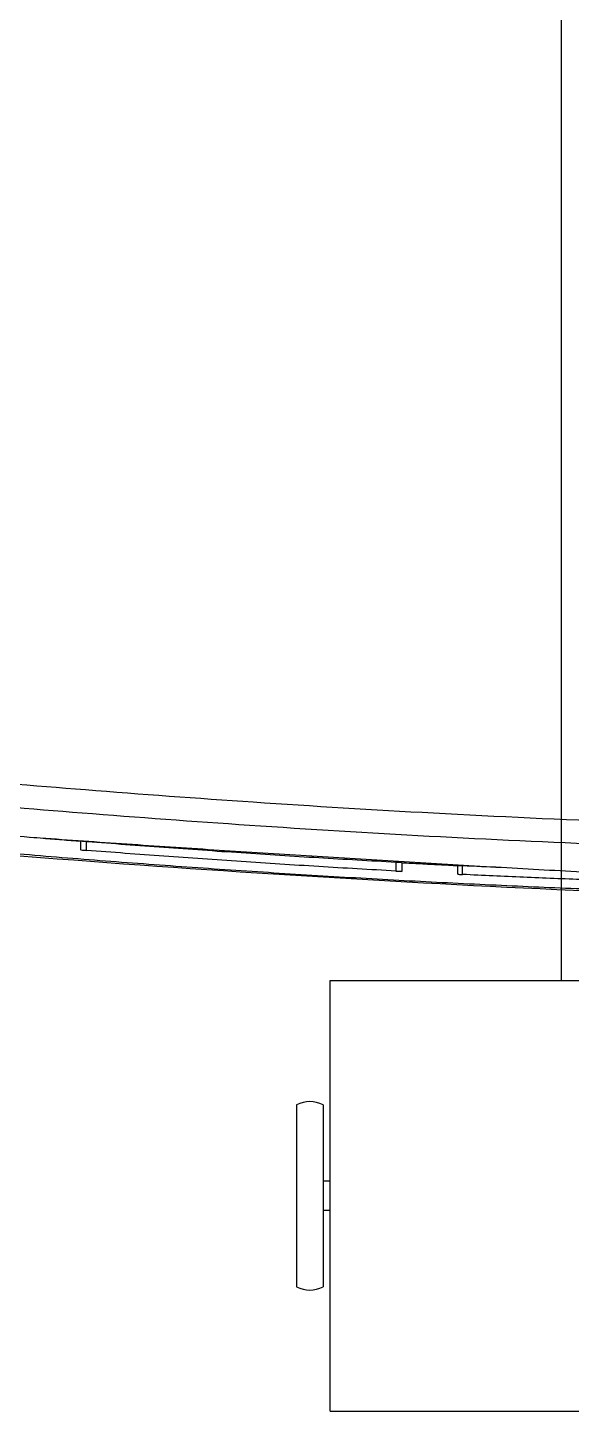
# Model space of a CAD drawing. Header units: millimetres. Extents: x 238075 to 303070, y -258150 to -205841.
# Drawn here: x 275183.6 to 275284.5, y -226939.7 to -226682.9 of the extents above; entities that cross this region are included whole.
import ezdxf

# ---------------------------------------------------------------- set-up
doc = ezdxf.new("R2010")
doc.units = ezdxf.units.MM
doc.header["$LTSCALE"] = 200
doc.layers.add('L4', color=4, linetype='Continuous')
doc.layers.add('아파트', color=253, linetype='Continuous')

msp = doc.modelspace()

# ---------------------------------------------------------------- linework, layer by layer
at = {"layer": 'L4'}
for p, q in [((275282.64, -226859.72), (275282.64, -226446.22)), ((275193.41, -226835.53), (275193.41, -226833.92)), ((275194.51, -226835.59), (275194.51, -226833.98)), ((275251.92, -226837.82), (275251.92, -226839.43)), ((275253.01, -226837.91), (275253.01, -226839.51)), ((275263.41, -226840.04), (275263.41, -226838.44)), ((275264.28, -226840.07), (275264.28, -226838.46)), ((275239.69, -226939.72), (275239.69, -226859.72)), ((275239.69, -226859.72), (275306.99, -226859.72, 0)), ((275233.49, -226882.82), (275233.49, -226916.62)), ((275238.39, -226882.82), (275238.39, -226916.62)), ((275239.69, -226897.02), (275238.39, -226897.02)), ((275239.69, -226902.42), (275238.39, -226902.42)), ((275239.69, -226939.72), (275306.99, -226939.72, 0))]:
    msp.add_line(p, q, dxfattribs=at)
for centre, start, end in [((275235.94, -226887.52), 62.4784, 117.5216), ((275235.94, -226911.92), 242.4784, 297.5216)]:
    msp.add_arc(centre, 5.3, start, end, dxfattribs=at)
for points in [[(275194.28, -226824.38), (275184.64, -226823.62), (275175, -226822.82), (275165.36, -226821.98)], [(275225.43, -226826.67), (275215.04, -226825.97), (275204.66, -226825.2), (275194.28, -226824.38)], [(275193.69, -226828.68), (275184.12, -226827.92), (275174.55, -226827.12), (275164.98, -226826.28)], [(275258.88, -226828.71), (275247.73, -226828.11), (275236.58, -226827.43), (275225.43, -226826.67)], [(275224.71, -226830.96), (275214.36, -226830.26), (275204.03, -226829.49), (275193.69, -226828.68)], [(275258.1, -226832.99), (275246.96, -226832.39), (275235.83, -226831.71), (275224.71, -226830.96)], [(275294.76, -226830.37), (275282.8, -226829.91), (275270.84, -226829.36), (275258.88, -226828.71)], [(275244.66, -226840.96), (275211.67, -226839.03), (275178.71, -226836.58), (275145.8, -226833.61)], [(275190.91, -226833.68), (275185.57, -226833.31), (275180.24, -226832.92), (275174.91, -226832.53)], [(275186.46, -226833.39), (275185.68, -226833.33), (275184.9, -226833.26), (275184.12, -226833.19)], [(275189.93, -226833.67), (275188.78, -226833.58), (275187.62, -226833.49), (275186.46, -226833.39)], [(275193.41, -226833.95), (275192.25, -226833.86), (275191.09, -226833.77), (275189.93, -226833.67)], [(275291.76, -226834.56), (275280.53, -226834.12), (275269.31, -226833.59), (275258.1, -226832.99)], [(275174.91, -226835.61), (275180.25, -226836.08), (275185.59, -226836.54), (275190.94, -226836.97)], [(275207, -226834.8), (275201.64, -226834.43), (275196.27, -226834.06), (275190.91, -226833.68)], [(275193.74, -226833.93), (275193.6, -226833.89), (275193.41, -226833.81), (275193.41, -226833.92)], [(275193.41, -226835.53), (275193.41, -226835.42), (275193.6, -226835.5), (275193.74, -226835.53)], [(275194.1, -226833.95), (275193.99, -226833.95), (275193.89, -226833.97), (275193.74, -226833.93)], [(275193.74, -226835.53), (275193.89, -226835.57), (275193.99, -226835.56), (275194.1, -226835.56)], [(275194.51, -226833.98), (275194.37, -226833.97), (275194.23, -226833.95), (275194.1, -226833.95)], [(275194.1, -226835.56), (275194.23, -226835.56), (275194.37, -226835.58), (275194.51, -226835.59)], [(275194.63, -226833.99), (275194.59, -226833.99), (275194.55, -226833.98), (275194.51, -226833.98)], [(275208.84, -226836.68), (275204.06, -226836.33), (275199.28, -226835.97), (275194.51, -226835.59)], [(275208.84, -226835.07), (275204.1, -226834.73), (275199.36, -226834.37), (275194.63, -226833.99)], [(275223.15, -226835.86), (275217.77, -226835.51), (275212.38, -226835.16), (275207, -226834.8)], [(275223.21, -226836.08), (275218.42, -226835.76), (275213.63, -226835.42), (275208.84, -226835.07)], [(275239.32, -226836.88), (275233.93, -226836.55), (275228.54, -226836.21), (275223.15, -226835.86)], [(275237.58, -226837), (275232.78, -226836.71), (275227.99, -226836.4), (275223.21, -226836.08)], [(275190.94, -226836.97), (275196.31, -226837.4), (275201.68, -226837.81), (275207.05, -226838.21)], [(275207.05, -226838.21), (275212.44, -226838.6), (275217.82, -226838.98), (275223.21, -226839.34)], [(275223.21, -226837.68), (275218.42, -226837.36), (275213.63, -226837.03), (275208.84, -226836.68)], [(275237.58, -226838.6), (275232.78, -226838.31), (275227.99, -226838), (275223.21, -226837.68)], [(275251.92, -226837.82), (275247.14, -226837.56), (275242.35, -226837.29), (275237.58, -226837)], [(275251.92, -226839.43), (275247.14, -226839.17), (275242.35, -226838.89), (275237.58, -226838.6)], [(275255.45, -226837.86), (275250.07, -226837.54), (275244.7, -226837.21), (275239.32, -226836.88)], [(275252.33, -226837.85), (275252.2, -226837.83), (275252.05, -226837.83), (275251.92, -226837.82)], [(275252.68, -226837.87), (275252.54, -226837.89), (275252.44, -226837.86), (275252.33, -226837.85)], [(275253.01, -226837.9), (275253, -226837.79), (275252.82, -226837.85), (275252.68, -226837.87)], [(275256.49, -226838.12), (275255.33, -226838.06), (275254.17, -226838), (275253.01, -226837.94)], [(275271.49, -226838.8), (275266.15, -226838.49), (275260.8, -226838.18), (275255.45, -226837.86)], [(275259.95, -226838.3), (275258.8, -226838.24), (275257.64, -226838.18), (275256.49, -226838.12)], [(275263.41, -226838.48), (275262.26, -226838.42), (275261.11, -226838.36), (275259.95, -226838.3)], [(275263.53, -226838.44), (275263.47, -226838.42), (275263.41, -226838.4), (275263.41, -226838.44)], [(275263.84, -226838.44), (275263.74, -226838.45), (275263.67, -226838.47), (275263.53, -226838.44)], [(275264.28, -226838.46), (275264.13, -226838.46), (275263.97, -226838.44), (275263.84, -226838.44)], [(275271.36, -226838.8), (275269, -226838.69), (275266.64, -226838.58), (275264.28, -226838.46)], [(275287.39, -226839.7), (275282.09, -226839.4), (275276.79, -226839.1), (275271.49, -226838.8)], [(275223.21, -226839.34), (275228.59, -226839.7), (275233.98, -226840.04), (275239.36, -226840.36)], [(275239.36, -226840.36), (275244.73, -226840.69), (275250.1, -226840.99), (275255.47, -226841.28)], [(275343.72, -226845.19), (275310.68, -226844.3), (275277.66, -226842.89), (275244.66, -226840.96)], [(275251.92, -226839.43), (275252.05, -226839.43), (275252.2, -226839.43), (275252.33, -226839.45)], [(275252.33, -226839.45), (275252.44, -226839.47), (275252.53, -226839.49), (275252.68, -226839.48)], [(275252.68, -226839.48), (275252.82, -226839.46), (275253.01, -226839.4), (275253.01, -226839.51)], [(275255.47, -226841.28), (275260.81, -226841.56), (275266.15, -226841.82), (275271.5, -226842.07)], [(275263.41, -226840.04), (275263.41, -226840.01), (275263.47, -226840.03), (275263.53, -226840.04)], [(275263.53, -226840.04), (275263.67, -226840.07), (275263.74, -226840.05), (275263.84, -226840.05)], [(275263.84, -226840.05), (275263.97, -226840.04), (275264.13, -226840.06), (275264.28, -226840.07)], [(275275.6, -226840.59), (275271.83, -226840.43), (275268.05, -226840.25), (275264.28, -226840.07)], [(275286.86, -226841.04), (275283.11, -226840.9), (275279.36, -226840.75), (275275.6, -226840.59)], [(275271.5, -226842.07), (275276.79, -226842.31), (275282.09, -226842.54), (275287.39, -226842.74)]]:
    msp.add_open_spline(points, degree=3, dxfattribs=at)
at = {"layer": '아파트'}
msp.add_circle((263075.37, -230841.08, 54985.43), 25000, dxfattribs=at)

doc.saveas('drawing.dxf')
